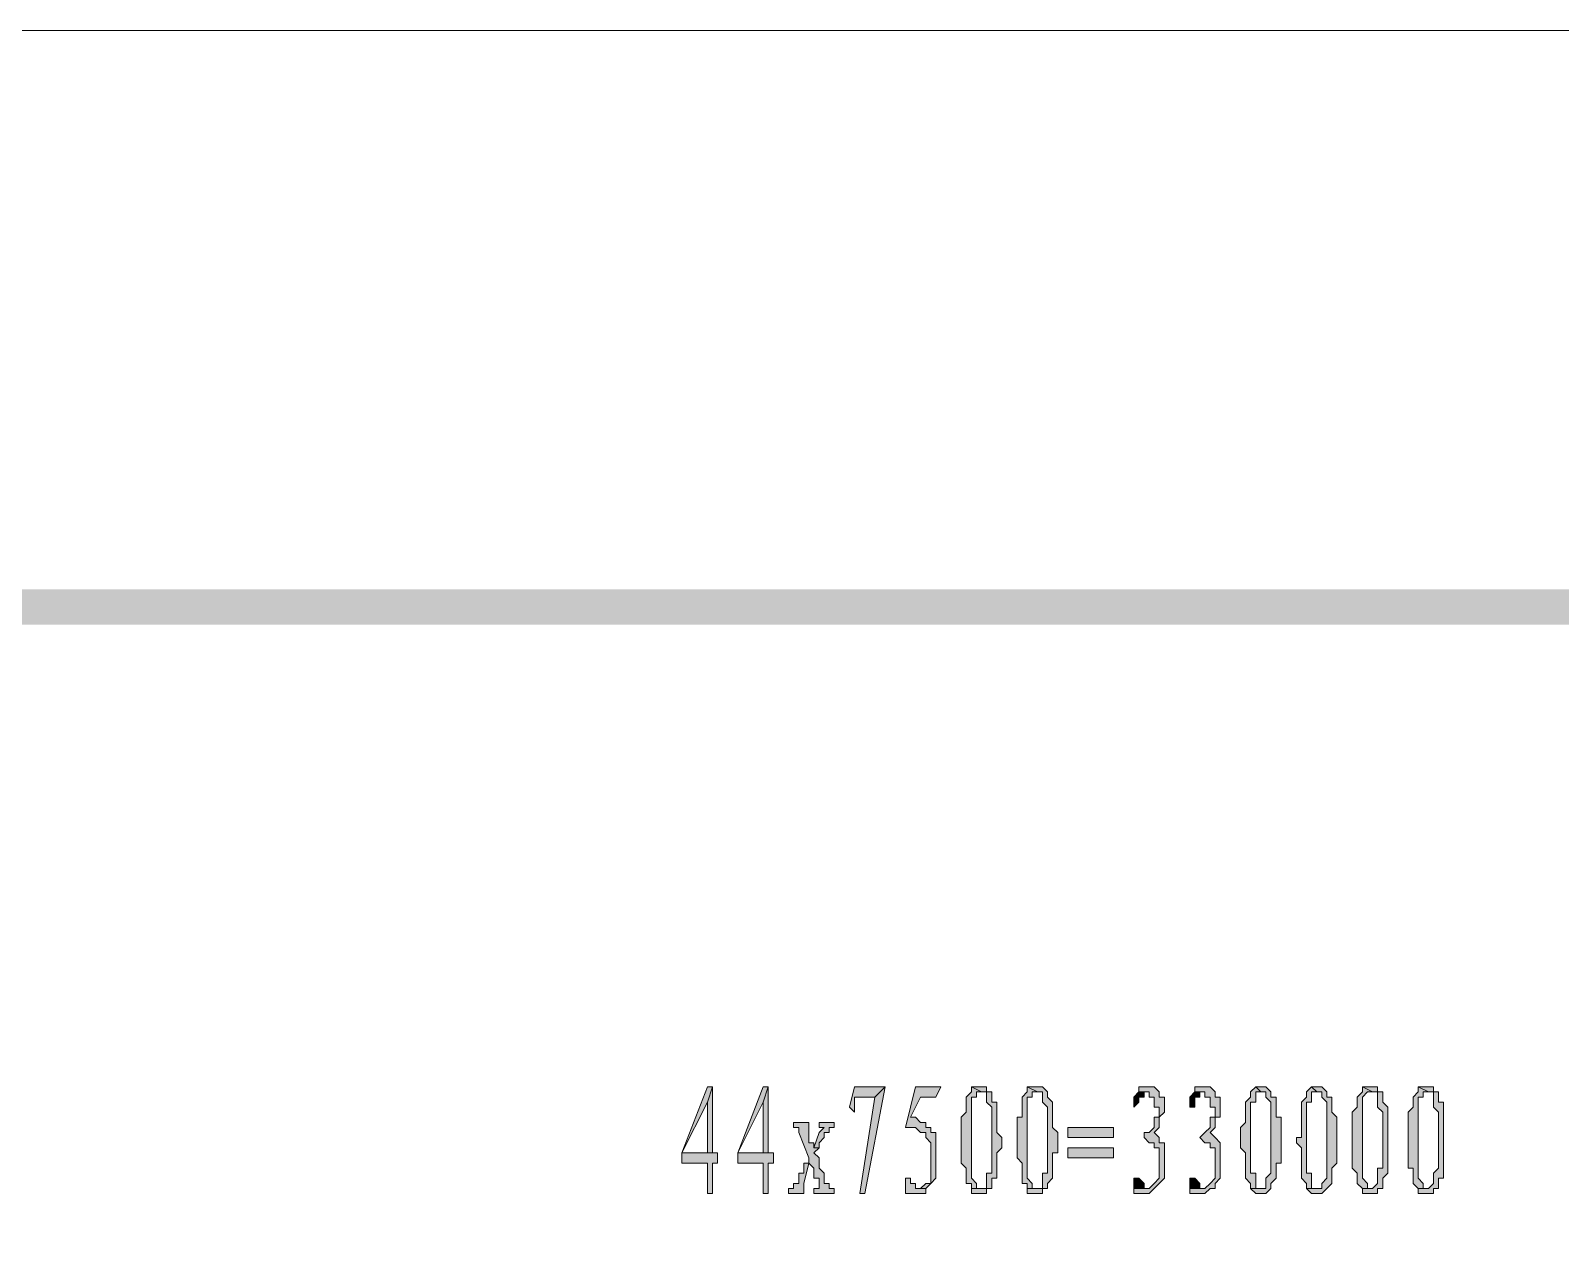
# Model space of a CAD drawing. Header units: millimetres. Extents: x 6 to 291, y 4 to 206.
# Drawn here: x 188.33 to 201.08, y 195.7 to 205.74 of the extents above; entities that cross this region are included whole.
import ezdxf

# ---------------------------------------------------------------- set-up
doc = ezdxf.new("R2010")
doc.units = ezdxf.units.MM
doc.layers.add('C00-00-00', color=7, linetype='Continuous')

msp = doc.modelspace()

# ---------------------------------------------------------------- hatches: boundary and pattern name
at = {"layer": 'C00-00-00'}
h = msp.add_hatch(color=256, dxfattribs=at)
h.dxf.hatch_style = 2
h.paths.add_polyline_path([(17.653, 201.083336), (17.907, 200.787002), (286.469659, 201.083336)])
h = msp.add_hatch(color=256, dxfattribs=at)
h.dxf.hatch_style = 2
h.paths.add_polyline_path([(17.907, 200.787002), (286.469659, 201.083336), (286.173327, 200.787002)])
h = msp.add_hatch(color=256, dxfattribs=at)
h.dxf.hatch_style = 2
h.paths.add_polyline_path([(194.013674, 196.934669), (193.971332, 196.80767), (193.971332, 196.384336), (193.759669, 196.384336), (194.013674, 196.384336)])
h = msp.add_hatch(color=256, dxfattribs=at)
h.dxf.hatch_style = 2
h.paths.add_polyline_path([(194.013674, 196.934669), (193.971341, 196.934669), (193.759674, 196.384336), (193.759674, 196.299669), (193.971341, 196.299669), (193.971341, 196.045669), (194.013674, 196.045669), (194.013674, 196.299669), (194.056008, 196.299669), (194.056008, 196.384336), (194.013674, 196.384336), (193.759674, 196.384336), (193.971341, 196.807669)])
h = msp.add_hatch(color=256, dxfattribs=at)
h.dxf.hatch_style = 2
h.paths.add_polyline_path([(194.479328, 196.934669), (194.436994, 196.934669), (194.225328, 196.384336), (194.225328, 196.299669), (194.436994, 196.299669), (194.436994, 196.045669), (194.479328, 196.045669), (194.479328, 196.299669), (194.521661, 196.299669), (194.521661, 196.384336), (194.479328, 196.384336), (194.225328, 196.384336), (194.436994, 196.807669)])
h = msp.add_hatch(color=256, dxfattribs=at)
h.dxf.hatch_style = 2
h.paths.add_polyline_path([(194.479328, 196.934669), (194.437001, 196.80767), (194.437001, 196.384336), (194.225338, 196.384336), (194.479328, 196.384336)])
h = msp.add_hatch(color=256, dxfattribs=at)
h.dxf.hatch_style = 2
h.paths.add_polyline_path([(195.452992, 196.934669), (195.198992, 196.934669), (195.156659, 196.765336), (195.198992, 196.723003), (195.198992, 196.765336), (195.198992, 196.807669), (195.198992, 196.850003), (195.368326, 196.850003)])
h = msp.add_hatch(color=256, dxfattribs=at)
h.dxf.hatch_style = 2
h.paths.add_polyline_path([(195.452992, 196.934669), (195.36834, 196.850003), (195.241329, 196.045669), (195.283671, 196.045669)])
h = msp.add_hatch(color=256, dxfattribs=at)
h.dxf.hatch_style = 2
h.paths.add_polyline_path([(195.918661, 196.934669), (195.706995, 196.934669), (195.622328, 196.596003), (195.706995, 196.596003), (195.749328, 196.553669), (195.791661, 196.553669), (195.791661, 196.511336), (195.833995, 196.469003), (195.833995, 196.426669), (195.833995, 196.215003), (195.833995, 196.172669), (195.833995, 196.130336), (195.791661, 196.130336), (195.749328, 196.088003), (195.706995, 196.088003), (195.791661, 196.088003), (195.833995, 196.130336), (195.876328, 196.172669), (195.876328, 196.215003), (195.876328, 196.469003), (195.876328, 196.511336), (195.876328, 196.553669), (195.833995, 196.553669), (195.833995, 196.596003), (195.791661, 196.596003), (195.791661, 196.638336), (195.749328, 196.638336), (195.706995, 196.680669), (195.664661, 196.680669), (195.749328, 196.850003), (195.876328, 196.850003)])
h = msp.add_hatch(color=256, dxfattribs=at)
h.dxf.hatch_style = 2
h.paths.add_polyline_path([(196.172667, 196.934669), (196.172667, 196.892336), (196.130334, 196.850003), (196.130334, 196.807669), (196.130334, 196.723003), (196.088001, 196.680669), (196.088001, 196.299669), (196.130334, 196.257336), (196.130334, 196.172669), (196.130334, 196.130336), (196.172667, 196.130336), (196.172667, 196.088003), (196.257334, 196.088003), (196.215001, 196.088003), (196.215001, 196.130336), (196.172667, 196.172669), (196.172667, 196.257336), (196.172667, 196.299669), (196.172667, 196.723003), (196.172667, 196.765336), (196.172667, 196.850003), (196.215001, 196.850003), (196.215001, 196.892336), (196.257334, 196.892336)])
h = msp.add_hatch(color=256, dxfattribs=at)
h.dxf.hatch_style = 2
h.paths.add_polyline_path([(196.257336, 196.934669), (196.215003, 196.934669), (196.172669, 196.934669), (196.257336, 196.892336), (196.299669, 196.892336), (196.299669, 196.850003), (196.299669, 196.807669), (196.342003, 196.765336), (196.342003, 196.511336), (196.342003, 196.469003), (196.342003, 196.215003), (196.299669, 196.215003), (196.299669, 196.172669), (196.299669, 196.130336), (196.299669, 196.088003), (196.257336, 196.088003), (196.172669, 196.088003), (196.172669, 196.045669), (196.215003, 196.045669), (196.257336, 196.045669), (196.299669, 196.045669), (196.299669, 196.088003), (196.342003, 196.088003), (196.342003, 196.130336), (196.342003, 196.172669), (196.384336, 196.172669), (196.384336, 196.215003), (196.384336, 196.257336), (196.384336, 196.384336), (196.426669, 196.426669), (196.426669, 196.511336), (196.384336, 196.553669), (196.384336, 196.723003), (196.384336, 196.765336), (196.384336, 196.807669), (196.342003, 196.807669), (196.342003, 196.850003), (196.342003, 196.892336), (196.299669, 196.892336), (196.299669, 196.934669)])
h = msp.add_hatch(color=256, dxfattribs=at)
h.dxf.hatch_style = 2
h.paths.add_polyline_path([(196.638337, 196.934669), (196.638337, 196.892336), (196.596003, 196.850003), (196.596003, 196.807669), (196.596003, 196.680669), (196.55367, 196.680669), (196.55367, 196.342003), (196.596003, 196.299669), (196.596003, 196.257336), (196.596003, 196.215003), (196.596003, 196.172669), (196.596003, 196.130336), (196.638337, 196.130336), (196.638337, 196.088003), (196.723003, 196.088003), (196.68067, 196.088003), (196.68067, 196.130336), (196.638337, 196.172669), (196.638337, 196.257336), (196.638337, 196.299669), (196.638337, 196.680669), (196.638337, 196.723003), (196.638337, 196.850003), (196.68067, 196.850003), (196.68067, 196.892336), (196.723003, 196.892336)])
h = msp.add_hatch(color=256, dxfattribs=at)
h.dxf.hatch_style = 2
h.paths.add_polyline_path([(196.723005, 196.934669), (196.680672, 196.934669), (196.638339, 196.934669), (196.723005, 196.892336), (196.765339, 196.892336), (196.765339, 196.850003), (196.765339, 196.807669), (196.807672, 196.765336), (196.807672, 196.511336), (196.807672, 196.469003), (196.807672, 196.215003), (196.765339, 196.215003), (196.765339, 196.130336), (196.765339, 196.088003), (196.723005, 196.088003), (196.638339, 196.088003), (196.638339, 196.045669), (196.680672, 196.045669), (196.723005, 196.045669), (196.765339, 196.045669), (196.765339, 196.088003), (196.807672, 196.088003), (196.807672, 196.130336), (196.850005, 196.172669), (196.850005, 196.215003), (196.850005, 196.257336), (196.850005, 196.384336), (196.892339, 196.384336), (196.892339, 196.553669), (196.850005, 196.596003), (196.850005, 196.723003), (196.850005, 196.765336), (196.850005, 196.807669), (196.807672, 196.850003), (196.807672, 196.892336), (196.765339, 196.934669)])
h = msp.add_hatch(color=256, dxfattribs=at)
h.dxf.hatch_style = 2
h.paths.add_polyline_path([(197.654328, 196.934669), (197.611994, 196.934669), (197.569661, 196.934669), (197.569661, 196.892336), (197.654328, 196.892336), (197.654328, 196.850003), (197.696661, 196.850003), (197.696661, 196.765336), (197.738994, 196.765336), (197.738994, 196.680669), (197.696661, 196.680669), (197.696661, 196.638336), (197.696661, 196.596003), (197.654328, 196.553669), (197.611994, 196.553669), (197.611994, 196.511336), (197.654328, 196.469003), (197.696661, 196.469003), (197.696661, 196.426669), (197.738994, 196.426669), (197.738994, 196.384336), (197.738994, 196.342003), (197.738994, 196.215003), (197.738994, 196.172669), (197.696661, 196.130336), (197.654328, 196.088003), (197.611994, 196.088003), (197.527328, 196.088003), (197.527328, 196.045669), (197.569661, 196.045669), (197.654328, 196.045669), (197.696661, 196.088003), (197.738994, 196.130336), (197.781328, 196.172669), (197.781328, 196.215003), (197.781328, 196.426669), (197.781328, 196.469003), (197.738994, 196.469003), (197.738994, 196.511336), (197.696661, 196.553669), (197.738994, 196.596003), (197.738994, 196.638336), (197.738994, 196.680669), (197.781328, 196.723003), (197.781328, 196.850003), (197.738994, 196.850003), (197.738994, 196.892336), (197.696661, 196.934669)])
h = msp.add_hatch(color=256, dxfattribs=at)
h.dxf.hatch_style = 2
h.paths.add_polyline_path([(198.119997, 196.934669), (198.077663, 196.934669), (198.03533, 196.934669), (198.03533, 196.892336), (198.119997, 196.892336), (198.119997, 196.850003), (198.16233, 196.850003), (198.16233, 196.765336), (198.204663, 196.765336), (198.204663, 196.680669), (198.16233, 196.680669), (198.16233, 196.638336), (198.16233, 196.596003), (198.119997, 196.553669), (198.077663, 196.511336), (198.119997, 196.469003), (198.16233, 196.469003), (198.16233, 196.426669), (198.204663, 196.426669), (198.204663, 196.384336), (198.204663, 196.215003), (198.204663, 196.172669), (198.16233, 196.130336), (198.119997, 196.088003), (198.077663, 196.088003), (197.992997, 196.088003), (197.992997, 196.045669), (198.03533, 196.045669), (198.119997, 196.045669), (198.16233, 196.088003), (198.204663, 196.088003), (198.204663, 196.130336), (198.246997, 196.172669), (198.246997, 196.215003), (198.246997, 196.426669), (198.246997, 196.469003), (198.204663, 196.511336), (198.16233, 196.553669), (198.204663, 196.596003), (198.204663, 196.638336), (198.204663, 196.680669), (198.246997, 196.680669), (198.246997, 196.850003), (198.204663, 196.850003), (198.204663, 196.892336), (198.16233, 196.934669)])
h = msp.add_hatch(color=256, dxfattribs=at)
h.dxf.hatch_style = 2
h.paths.add_polyline_path([(198.54334, 196.934669), (198.501006, 196.892336), (198.501006, 196.850003), (198.458673, 196.807669), (198.458673, 196.765336), (198.458673, 196.638336), (198.41634, 196.596003), (198.41634, 196.426669), (198.458673, 196.384336), (198.458673, 196.257336), (198.458673, 196.215003), (198.458673, 196.172669), (198.501006, 196.130336), (198.501006, 196.088003), (198.585673, 196.088003), (198.54334, 196.088003), (198.54334, 196.130336), (198.54334, 196.215003), (198.501006, 196.215003), (198.501006, 196.469003), (198.501006, 196.511336), (198.501006, 196.807669), (198.54334, 196.807669), (198.54334, 196.850003), (198.54334, 196.892336), (198.585673, 196.892336)])
h = msp.add_hatch(color=256, dxfattribs=at)
h.dxf.hatch_style = 2
h.paths.add_polyline_path([(198.585666, 196.934669), (198.543333, 196.934669), (198.585666, 196.892336), (198.627999, 196.892336), (198.627999, 196.850003), (198.670333, 196.807669), (198.670333, 196.723003), (198.670333, 196.680669), (198.670333, 196.511336), (198.670333, 196.469003), (198.670333, 196.342003), (198.670333, 196.299669), (198.670333, 196.215003), (198.627999, 196.172669), (198.627999, 196.130336), (198.627999, 196.088003), (198.585666, 196.088003), (198.500999, 196.088003), (198.543333, 196.045669), (198.627999, 196.045669), (198.670333, 196.088003), (198.670333, 196.130336), (198.712666, 196.172669), (198.712666, 196.215003), (198.712666, 196.299669), (198.754999, 196.299669), (198.754999, 196.680669), (198.712666, 196.680669), (198.712666, 196.765336), (198.712666, 196.807669), (198.712666, 196.850003), (198.670333, 196.850003), (198.670333, 196.892336), (198.627999, 196.934669)])
h = msp.add_hatch(color=256, dxfattribs=at)
h.dxf.hatch_style = 2
h.paths.add_polyline_path([(199.008993, 196.934669), (198.96666, 196.892336), (198.96666, 196.850003), (198.924326, 196.807669), (198.924326, 196.765336), (198.924326, 196.511336), (198.881993, 196.511336), (198.881993, 196.469003), (198.924326, 196.426669), (198.924326, 196.257336), (198.924326, 196.215003), (198.924326, 196.172669), (198.96666, 196.130336), (198.96666, 196.088003), (199.051326, 196.088003), (199.008993, 196.088003), (199.008993, 196.130336), (199.008993, 196.215003), (198.96666, 196.215003), (198.96666, 196.807669), (199.008993, 196.807669), (199.008993, 196.850003), (199.008993, 196.892336), (199.051326, 196.892336)])
h = msp.add_hatch(color=256, dxfattribs=at)
h.dxf.hatch_style = 2
h.paths.add_polyline_path([(199.051335, 196.934669), (199.009002, 196.934669), (199.051335, 196.892336), (199.093669, 196.892336), (199.093669, 196.850003), (199.136002, 196.807669), (199.136002, 196.723003), (199.136002, 196.511336), (199.136002, 196.469003), (199.136002, 196.299669), (199.136002, 196.257336), (199.136002, 196.172669), (199.093669, 196.130336), (199.093669, 196.088003), (199.051335, 196.088003), (198.966669, 196.088003), (199.009002, 196.045669), (199.093669, 196.045669), (199.136002, 196.088003), (199.178335, 196.130336), (199.178335, 196.172669), (199.178335, 196.215003), (199.178335, 196.257336), (199.220669, 196.299669), (199.220669, 196.680669), (199.178335, 196.723003), (199.178335, 196.765336), (199.178335, 196.807669), (199.178335, 196.850003), (199.136002, 196.850003), (199.136002, 196.892336), (199.093669, 196.934669)])
h = msp.add_hatch(color=256, dxfattribs=at)
h.dxf.hatch_style = 2
h.paths.add_polyline_path([(199.432336, 196.934669), (199.432336, 196.892336), (199.390003, 196.850003), (199.390003, 196.807669), (199.390003, 196.765336), (199.347669, 196.723003), (199.347669, 196.257336), (199.390003, 196.215003), (199.390003, 196.172669), (199.390003, 196.130336), (199.432336, 196.088003), (199.517003, 196.088003), (199.474669, 196.088003), (199.474669, 196.130336), (199.432336, 196.172669), (199.432336, 196.215003), (199.432336, 196.257336), (199.432336, 196.765336), (199.432336, 196.807669), (199.432336, 196.850003), (199.474669, 196.892336), (199.517003, 196.892336)])
h = msp.add_hatch(color=256, dxfattribs=at)
h.dxf.hatch_style = 2
h.paths.add_polyline_path([(199.517004, 196.934669), (199.474671, 196.934669), (199.432338, 196.934669), (199.517004, 196.892336), (199.559338, 196.892336), (199.559338, 196.850003), (199.559338, 196.765336), (199.601671, 196.723003), (199.601671, 196.511336), (199.601671, 196.469003), (199.601671, 196.257336), (199.559338, 196.257336), (199.559338, 196.172669), (199.559338, 196.130336), (199.517004, 196.088003), (199.432338, 196.088003), (199.432338, 196.045669), (199.474671, 196.045669), (199.517004, 196.045669), (199.559338, 196.045669), (199.559338, 196.088003), (199.601671, 196.088003), (199.601671, 196.130336), (199.601671, 196.172669), (199.644004, 196.215003), (199.644004, 196.257336), (199.644004, 196.299669), (199.644004, 196.680669), (199.644004, 196.723003), (199.644004, 196.765336), (199.601671, 196.807669), (199.601671, 196.850003), (199.601671, 196.892336), (199.559338, 196.892336), (199.559338, 196.934669)])
h = msp.add_hatch(color=256, dxfattribs=at)
h.dxf.hatch_style = 2
h.paths.add_polyline_path([(199.898005, 196.934669), (199.898005, 196.892336), (199.855672, 196.850003), (199.855672, 196.807669), (199.855672, 196.765336), (199.813339, 196.723003), (199.813339, 196.257336), (199.855672, 196.257336), (199.855672, 196.172669), (199.855672, 196.130336), (199.898005, 196.088003), (199.982672, 196.088003), (199.940339, 196.088003), (199.940339, 196.130336), (199.898005, 196.172669), (199.898005, 196.215003), (199.898005, 196.257336), (199.898005, 196.765336), (199.898005, 196.850003), (199.940339, 196.850003), (199.940339, 196.892336), (199.982672, 196.892336)])
h = msp.add_hatch(color=256, dxfattribs=at)
h.dxf.hatch_style = 2
h.paths.add_polyline_path([(199.982674, 196.934669), (199.94034, 196.934669), (199.898007, 196.934669), (199.982674, 196.892336), (200.025007, 196.892336), (200.025007, 196.850003), (200.025007, 196.765336), (200.06734, 196.723003), (200.06734, 196.511336), (200.06734, 196.469003), (200.06734, 196.257336), (200.025007, 196.215003), (200.025007, 196.172669), (200.025007, 196.130336), (199.982674, 196.088003), (199.898007, 196.088003), (199.898007, 196.045669), (199.94034, 196.045669), (199.982674, 196.045669), (200.025007, 196.045669), (200.025007, 196.088003), (200.06734, 196.088003), (200.06734, 196.130336), (200.06734, 196.172669), (200.109674, 196.172669), (200.109674, 196.257336), (200.109674, 196.723003), (200.109674, 196.807669), (200.06734, 196.807669), (200.06734, 196.850003), (200.06734, 196.892336), (200.025007, 196.892336), (200.025007, 196.934669)])
h = msp.add_hatch(color=256, dxfattribs=at)
h.dxf.hatch_style = 2
h.paths.add_polyline_path([(197.569659, 196.892336), (197.527326, 196.850003), (197.527326, 196.80767), (197.527326, 196.765336), (197.569659, 196.80767), (197.569659, 196.850003), (197.611992, 196.850003), (197.611992, 196.892336), (197.654326, 196.892336)])
h = msp.add_hatch(color=256, dxfattribs=at)
h.dxf.hatch_style = 2
h.paths.add_polyline_path([(198.035328, 196.892336), (197.992995, 196.850003), (197.992995, 196.765336), (198.035328, 196.765336), (198.035328, 196.80767), (198.035328, 196.850003), (198.077661, 196.850003), (198.077661, 196.892336), (198.119995, 196.892336)])
h = msp.add_hatch(color=256, dxfattribs=at)
h.dxf.hatch_style = 2
h.paths.add_polyline_path([(194.818002, 196.638336), (194.691002, 196.638336), (194.691002, 196.596002), (194.733335, 196.596002), (194.733335, 196.553669), (194.818002, 196.342002), (194.818002, 196.299669), (194.775669, 196.299669), (194.818002, 196.299669), (194.860335, 196.257336), (194.860335, 196.215002), (194.860335, 196.172669), (194.902669, 196.172669), (194.902669, 196.088002), (194.860335, 196.088002), (194.860335, 196.045669), (195.029669, 196.045669), (195.029669, 196.088002), (194.987335, 196.088002), (194.987335, 196.130336), (194.945002, 196.130336), (194.945002, 196.172669), (194.945002, 196.215002), (194.902669, 196.257336), (194.902669, 196.299669), (194.902669, 196.342002), (194.860335, 196.384336), (194.902669, 196.426669), (194.860335, 196.426669), (194.860335, 196.469002), (194.818002, 196.469002), (194.818002, 196.511336), (194.818002, 196.553669), (194.818002, 196.596002)])
h = msp.add_hatch(color=256, dxfattribs=at)
h.dxf.hatch_style = 2
h.paths.add_polyline_path([(195.029665, 196.638336), (194.902665, 196.638336), (194.902665, 196.596002), (194.944999, 196.596002), (194.902665, 196.553669), (194.860332, 196.426669), (194.902665, 196.426669), (194.902665, 196.469002), (194.944999, 196.511336), (194.944999, 196.553669), (194.987332, 196.553669), (194.987332, 196.596002), (195.029665, 196.596002)])
h = msp.add_hatch(color=256, dxfattribs=at)
h.dxf.hatch_style = 2
h.paths.add_polyline_path([(197.357996, 196.511336), (197.357996, 196.596002), (196.976995, 196.596002), (196.976995, 196.511336)])
h = msp.add_hatch(color=256, dxfattribs=at)
h.dxf.hatch_style = 2
h.paths.add_polyline_path([(197.357996, 196.342002), (197.357996, 196.426669), (196.976995, 196.426669), (196.976995, 196.342002)])
h = msp.add_hatch(color=256, dxfattribs=at)
h.dxf.hatch_style = 2
h.paths.add_polyline_path([(194.77566, 196.299669), (194.77566, 196.257336), (194.77566, 196.215002), (194.733326, 196.215002), (194.733326, 196.172669), (194.733326, 196.130336), (194.690993, 196.130336), (194.690993, 196.088002), (194.64866, 196.088002), (194.64866, 196.045669), (194.77566, 196.045669), (194.77566, 196.088002), (194.77566, 196.130336), (194.817993, 196.299669)])
h = msp.add_hatch(color=256, dxfattribs=at)
h.dxf.hatch_style = 2
h.paths.add_polyline_path([(195.664672, 196.172669), (195.622339, 196.172669), (195.622339, 196.130336), (195.622339, 196.088002), (195.622339, 196.045669), (195.664672, 196.045669), (195.749339, 196.045669), (195.791672, 196.045669), (195.791672, 196.088002), (195.707005, 196.088002), (195.707005, 196.130336), (195.664672, 196.130336)])
h = msp.add_hatch(color=256, dxfattribs=at)
h.dxf.hatch_style = 2
h.paths.add_polyline_path([(197.527333, 196.172669), (197.527333, 196.088002), (197.611999, 196.088002), (197.611999, 196.130336), (197.569666, 196.172669)])
h = msp.add_hatch(color=256, dxfattribs=at)
h.dxf.hatch_style = 2
h.paths.add_polyline_path([(198.035328, 196.172669), (197.992995, 196.172669), (197.992995, 196.088002), (198.077661, 196.088002), (198.077661, 196.130336)])

# ---------------------------------------------------------------- linework, layer by layer
at = {"layer": 'C00-00-00', "lineweight": 15}
msp.add_lwpolyline([(291.126319, 205.740002), (5.799667, 205.740002), (5.799667, 3.979343), (291.126319, 3.979343)], dxfattribs=at)
at = {"layer": 'C00-00-00', "lineweight": 13}
for points in [[(194.013674, 196.934669), (193.971332, 196.80767), (193.971332, 196.384336), (193.759669, 196.384336), (194.013674, 196.384336)], [(194.013674, 196.934669), (193.971341, 196.934669), (193.759674, 196.384336), (193.759674, 196.299669), (193.971341, 196.299669), (193.971341, 196.045669), (194.013674, 196.045669), (194.013674, 196.299669), (194.056008, 196.299669), (194.056008, 196.384336), (194.013674, 196.384336), (193.759674, 196.384336), (193.971341, 196.807669)], [(194.479328, 196.934669), (194.436994, 196.934669), (194.225328, 196.384336), (194.225328, 196.299669), (194.436994, 196.299669), (194.436994, 196.045669), (194.479328, 196.045669), (194.479328, 196.299669), (194.521661, 196.299669), (194.521661, 196.384336), (194.479328, 196.384336), (194.225328, 196.384336), (194.436994, 196.807669)], [(194.479328, 196.934669), (194.437001, 196.80767), (194.437001, 196.384336), (194.225338, 196.384336), (194.479328, 196.384336)], [(195.452992, 196.934669), (195.198992, 196.934669), (195.156659, 196.765336), (195.198992, 196.723003), (195.198992, 196.765336), (195.198992, 196.807669), (195.198992, 196.850003), (195.368326, 196.850003)], [(195.452992, 196.934669), (195.36834, 196.850003), (195.241329, 196.045669), (195.283671, 196.045669)], [(195.918661, 196.934669), (195.706995, 196.934669), (195.622328, 196.596003), (195.706995, 196.596003), (195.749328, 196.553669), (195.791661, 196.553669), (195.791661, 196.511336), (195.833995, 196.469003), (195.833995, 196.426669), (195.833995, 196.215003), (195.833995, 196.172669), (195.833995, 196.130336), (195.791661, 196.130336), (195.749328, 196.088003), (195.706995, 196.088003), (195.791661, 196.088003), (195.833995, 196.130336), (195.876328, 196.172669), (195.876328, 196.215003), (195.876328, 196.469003), (195.876328, 196.511336), (195.876328, 196.553669), (195.833995, 196.553669), (195.833995, 196.596003), (195.791661, 196.596003), (195.791661, 196.638336), (195.749328, 196.638336), (195.706995, 196.680669), (195.664661, 196.680669), (195.749328, 196.850003), (195.876328, 196.850003)], [(196.172667, 196.934669), (196.172667, 196.892336), (196.130334, 196.850003), (196.130334, 196.807669), (196.130334, 196.723003), (196.088001, 196.680669), (196.088001, 196.299669), (196.130334, 196.257336), (196.130334, 196.172669), (196.130334, 196.130336), (196.172667, 196.130336), (196.172667, 196.088003), (196.257334, 196.088003), (196.215001, 196.088003), (196.215001, 196.130336), (196.172667, 196.172669), (196.172667, 196.257336), (196.172667, 196.299669), (196.172667, 196.723003), (196.172667, 196.765336), (196.172667, 196.850003), (196.215001, 196.850003), (196.215001, 196.892336), (196.257334, 196.892336)], [(196.257336, 196.934669), (196.215003, 196.934669), (196.172669, 196.934669), (196.257336, 196.892336), (196.299669, 196.892336), (196.299669, 196.850003), (196.299669, 196.807669), (196.342003, 196.765336), (196.342003, 196.511336), (196.342003, 196.469003), (196.342003, 196.215003), (196.299669, 196.215003), (196.299669, 196.172669), (196.299669, 196.130336), (196.299669, 196.088003), (196.257336, 196.088003), (196.172669, 196.088003), (196.172669, 196.045669), (196.215003, 196.045669), (196.257336, 196.045669), (196.299669, 196.045669), (196.299669, 196.088003), (196.342003, 196.088003), (196.342003, 196.130336), (196.342003, 196.172669), (196.384336, 196.172669), (196.384336, 196.215003), (196.384336, 196.257336), (196.384336, 196.384336), (196.426669, 196.426669), (196.426669, 196.511336), (196.384336, 196.553669), (196.384336, 196.723003), (196.384336, 196.765336), (196.384336, 196.807669), (196.342003, 196.807669), (196.342003, 196.850003), (196.342003, 196.892336), (196.299669, 196.892336), (196.299669, 196.934669)], [(196.638337, 196.934669), (196.638337, 196.892336), (196.596003, 196.850003), (196.596003, 196.807669), (196.596003, 196.680669), (196.55367, 196.680669), (196.55367, 196.342003), (196.596003, 196.299669), (196.596003, 196.257336), (196.596003, 196.215003), (196.596003, 196.172669), (196.596003, 196.130336), (196.638337, 196.130336), (196.638337, 196.088003), (196.723003, 196.088003), (196.68067, 196.088003), (196.68067, 196.130336), (196.638337, 196.172669), (196.638337, 196.257336), (196.638337, 196.299669), (196.638337, 196.680669), (196.638337, 196.723003), (196.638337, 196.850003), (196.68067, 196.850003), (196.68067, 196.892336), (196.723003, 196.892336)], [(196.723005, 196.934669), (196.680672, 196.934669), (196.638339, 196.934669), (196.723005, 196.892336), (196.765339, 196.892336), (196.765339, 196.850003), (196.765339, 196.807669), (196.807672, 196.765336), (196.807672, 196.511336), (196.807672, 196.469003), (196.807672, 196.215003), (196.765339, 196.215003), (196.765339, 196.130336), (196.765339, 196.088003), (196.723005, 196.088003), (196.638339, 196.088003), (196.638339, 196.045669), (196.680672, 196.045669), (196.723005, 196.045669), (196.765339, 196.045669), (196.765339, 196.088003), (196.807672, 196.088003), (196.807672, 196.130336), (196.850005, 196.172669), (196.850005, 196.215003), (196.850005, 196.257336), (196.850005, 196.384336), (196.892339, 196.384336), (196.892339, 196.553669), (196.850005, 196.596003), (196.850005, 196.723003), (196.850005, 196.765336), (196.850005, 196.807669), (196.807672, 196.850003), (196.807672, 196.892336), (196.765339, 196.934669)], [(197.654328, 196.934669), (197.611994, 196.934669), (197.569661, 196.934669), (197.569661, 196.892336), (197.654328, 196.892336), (197.654328, 196.850003), (197.696661, 196.850003), (197.696661, 196.765336), (197.738994, 196.765336), (197.738994, 196.680669), (197.696661, 196.680669), (197.696661, 196.638336), (197.696661, 196.596003), (197.654328, 196.553669), (197.611994, 196.553669), (197.611994, 196.511336), (197.654328, 196.469003), (197.696661, 196.469003), (197.696661, 196.426669), (197.738994, 196.426669), (197.738994, 196.384336), (197.738994, 196.342003), (197.738994, 196.215003), (197.738994, 196.172669), (197.696661, 196.130336), (197.654328, 196.088003), (197.611994, 196.088003), (197.527328, 196.088003), (197.527328, 196.045669), (197.569661, 196.045669), (197.654328, 196.045669), (197.696661, 196.088003), (197.738994, 196.130336), (197.781328, 196.172669), (197.781328, 196.215003), (197.781328, 196.426669), (197.781328, 196.469003), (197.738994, 196.469003), (197.738994, 196.511336), (197.696661, 196.553669), (197.738994, 196.596003), (197.738994, 196.638336), (197.738994, 196.680669), (197.781328, 196.723003), (197.781328, 196.850003), (197.738994, 196.850003), (197.738994, 196.892336), (197.696661, 196.934669)], [(198.119997, 196.934669), (198.077663, 196.934669), (198.03533, 196.934669), (198.03533, 196.892336), (198.119997, 196.892336), (198.119997, 196.850003), (198.16233, 196.850003), (198.16233, 196.765336), (198.204663, 196.765336), (198.204663, 196.680669), (198.16233, 196.680669), (198.16233, 196.638336), (198.16233, 196.596003), (198.119997, 196.553669), (198.077663, 196.511336), (198.119997, 196.469003), (198.16233, 196.469003), (198.16233, 196.426669), (198.204663, 196.426669), (198.204663, 196.384336), (198.204663, 196.215003), (198.204663, 196.172669), (198.16233, 196.130336), (198.119997, 196.088003), (198.077663, 196.088003), (197.992997, 196.088003), (197.992997, 196.045669), (198.03533, 196.045669), (198.119997, 196.045669), (198.16233, 196.088003), (198.204663, 196.088003), (198.204663, 196.130336), (198.246997, 196.172669), (198.246997, 196.215003), (198.246997, 196.426669), (198.246997, 196.469003), (198.204663, 196.511336), (198.16233, 196.553669), (198.204663, 196.596003), (198.204663, 196.638336), (198.204663, 196.680669), (198.246997, 196.680669), (198.246997, 196.850003), (198.204663, 196.850003), (198.204663, 196.892336), (198.16233, 196.934669)], [(198.54334, 196.934669), (198.501006, 196.892336), (198.501006, 196.850003), (198.458673, 196.807669), (198.458673, 196.765336), (198.458673, 196.638336), (198.41634, 196.596003), (198.41634, 196.426669), (198.458673, 196.384336), (198.458673, 196.257336), (198.458673, 196.215003), (198.458673, 196.172669), (198.501006, 196.130336), (198.501006, 196.088003), (198.585673, 196.088003), (198.54334, 196.088003), (198.54334, 196.130336), (198.54334, 196.215003), (198.501006, 196.215003), (198.501006, 196.469003), (198.501006, 196.511336), (198.501006, 196.807669), (198.54334, 196.807669), (198.54334, 196.850003), (198.54334, 196.892336), (198.585673, 196.892336)], [(198.585666, 196.934669), (198.543333, 196.934669), (198.585666, 196.892336), (198.627999, 196.892336), (198.627999, 196.850003), (198.670333, 196.807669), (198.670333, 196.723003), (198.670333, 196.680669), (198.670333, 196.511336), (198.670333, 196.469003), (198.670333, 196.342003), (198.670333, 196.299669), (198.670333, 196.215003), (198.627999, 196.172669), (198.627999, 196.130336), (198.627999, 196.088003), (198.585666, 196.088003), (198.500999, 196.088003), (198.543333, 196.045669), (198.627999, 196.045669), (198.670333, 196.088003), (198.670333, 196.130336), (198.712666, 196.172669), (198.712666, 196.215003), (198.712666, 196.299669), (198.754999, 196.299669), (198.754999, 196.680669), (198.712666, 196.680669), (198.712666, 196.765336), (198.712666, 196.807669), (198.712666, 196.850003), (198.670333, 196.850003), (198.670333, 196.892336), (198.627999, 196.934669)], [(199.008993, 196.934669), (198.96666, 196.892336), (198.96666, 196.850003), (198.924326, 196.807669), (198.924326, 196.765336), (198.924326, 196.511336), (198.881993, 196.511336), (198.881993, 196.469003), (198.924326, 196.426669), (198.924326, 196.257336), (198.924326, 196.215003), (198.924326, 196.172669), (198.96666, 196.130336), (198.96666, 196.088003), (199.051326, 196.088003), (199.008993, 196.088003), (199.008993, 196.130336), (199.008993, 196.215003), (198.96666, 196.215003), (198.96666, 196.807669), (199.008993, 196.807669), (199.008993, 196.850003), (199.008993, 196.892336), (199.051326, 196.892336)], [(199.051335, 196.934669), (199.009002, 196.934669), (199.051335, 196.892336), (199.093669, 196.892336), (199.093669, 196.850003), (199.136002, 196.807669), (199.136002, 196.723003), (199.136002, 196.511336), (199.136002, 196.469003), (199.136002, 196.299669), (199.136002, 196.257336), (199.136002, 196.172669), (199.093669, 196.130336), (199.093669, 196.088003), (199.051335, 196.088003), (198.966669, 196.088003), (199.009002, 196.045669), (199.093669, 196.045669), (199.136002, 196.088003), (199.178335, 196.130336), (199.178335, 196.172669), (199.178335, 196.215003), (199.178335, 196.257336), (199.220669, 196.299669), (199.220669, 196.680669), (199.178335, 196.723003), (199.178335, 196.765336), (199.178335, 196.807669), (199.178335, 196.850003), (199.136002, 196.850003), (199.136002, 196.892336), (199.093669, 196.934669)], [(199.432336, 196.934669), (199.432336, 196.892336), (199.390003, 196.850003), (199.390003, 196.807669), (199.390003, 196.765336), (199.347669, 196.723003), (199.347669, 196.257336), (199.390003, 196.215003), (199.390003, 196.172669), (199.390003, 196.130336), (199.432336, 196.088003), (199.517003, 196.088003), (199.474669, 196.088003), (199.474669, 196.130336), (199.432336, 196.172669), (199.432336, 196.215003), (199.432336, 196.257336), (199.432336, 196.765336), (199.432336, 196.807669), (199.432336, 196.850003), (199.474669, 196.892336), (199.517003, 196.892336)], [(199.517004, 196.934669), (199.474671, 196.934669), (199.432338, 196.934669), (199.517004, 196.892336), (199.559338, 196.892336), (199.559338, 196.850003), (199.559338, 196.765336), (199.601671, 196.723003), (199.601671, 196.511336), (199.601671, 196.469003), (199.601671, 196.257336), (199.559338, 196.257336), (199.559338, 196.172669), (199.559338, 196.130336), (199.517004, 196.088003), (199.432338, 196.088003), (199.432338, 196.045669), (199.474671, 196.045669), (199.517004, 196.045669), (199.559338, 196.045669), (199.559338, 196.088003), (199.601671, 196.088003), (199.601671, 196.130336), (199.601671, 196.172669), (199.644004, 196.215003), (199.644004, 196.257336), (199.644004, 196.299669), (199.644004, 196.680669), (199.644004, 196.723003), (199.644004, 196.765336), (199.601671, 196.807669), (199.601671, 196.850003), (199.601671, 196.892336), (199.559338, 196.892336), (199.559338, 196.934669)], [(199.898005, 196.934669), (199.898005, 196.892336), (199.855672, 196.850003), (199.855672, 196.807669), (199.855672, 196.765336), (199.813339, 196.723003), (199.813339, 196.257336), (199.855672, 196.257336), (199.855672, 196.172669), (199.855672, 196.130336), (199.898005, 196.088003), (199.982672, 196.088003), (199.940339, 196.088003), (199.940339, 196.130336), (199.898005, 196.172669), (199.898005, 196.215003), (199.898005, 196.257336), (199.898005, 196.765336), (199.898005, 196.850003), (199.940339, 196.850003), (199.940339, 196.892336), (199.982672, 196.892336)], [(199.982674, 196.934669), (199.94034, 196.934669), (199.898007, 196.934669), (199.982674, 196.892336), (200.025007, 196.892336), (200.025007, 196.850003), (200.025007, 196.765336), (200.06734, 196.723003), (200.06734, 196.511336), (200.06734, 196.469003), (200.06734, 196.257336), (200.025007, 196.215003), (200.025007, 196.172669), (200.025007, 196.130336), (199.982674, 196.088003), (199.898007, 196.088003), (199.898007, 196.045669), (199.94034, 196.045669), (199.982674, 196.045669), (200.025007, 196.045669), (200.025007, 196.088003), (200.06734, 196.088003), (200.06734, 196.130336), (200.06734, 196.172669), (200.109674, 196.172669), (200.109674, 196.257336), (200.109674, 196.723003), (200.109674, 196.807669), (200.06734, 196.807669), (200.06734, 196.850003), (200.06734, 196.892336), (200.025007, 196.892336), (200.025007, 196.934669)], [(197.569659, 196.892336), (197.527326, 196.850003), (197.527326, 196.80767), (197.527326, 196.765336), (197.569659, 196.80767), (197.569659, 196.850003), (197.611992, 196.850003), (197.611992, 196.892336), (197.654326, 196.892336)], [(198.035328, 196.892336), (197.992995, 196.850003), (197.992995, 196.765336), (198.035328, 196.765336), (198.035328, 196.80767), (198.035328, 196.850003), (198.077661, 196.850003), (198.077661, 196.892336), (198.119995, 196.892336)], [(194.818002, 196.638336), (194.691002, 196.638336), (194.691002, 196.596002), (194.733335, 196.596002), (194.733335, 196.553669), (194.818002, 196.342002), (194.818002, 196.299669), (194.775669, 196.299669), (194.818002, 196.299669), (194.860335, 196.257336), (194.860335, 196.215002), (194.860335, 196.172669), (194.902669, 196.172669), (194.902669, 196.088002), (194.860335, 196.088002), (194.860335, 196.045669), (195.029669, 196.045669), (195.029669, 196.088002), (194.987335, 196.088002), (194.987335, 196.130336), (194.945002, 196.130336), (194.945002, 196.172669), (194.945002, 196.215002), (194.902669, 196.257336), (194.902669, 196.299669), (194.902669, 196.342002), (194.860335, 196.384336), (194.902669, 196.426669), (194.860335, 196.426669), (194.860335, 196.469002), (194.818002, 196.469002), (194.818002, 196.511336), (194.818002, 196.553669), (194.818002, 196.596002)], [(195.029665, 196.638336), (194.902665, 196.638336), (194.902665, 196.596002), (194.944999, 196.596002), (194.902665, 196.553669), (194.860332, 196.426669), (194.902665, 196.426669), (194.902665, 196.469002), (194.944999, 196.511336), (194.944999, 196.553669), (194.987332, 196.553669), (194.987332, 196.596002), (195.029665, 196.596002)], [(197.357996, 196.511336), (197.357996, 196.596002), (196.976995, 196.596002), (196.976995, 196.511336)], [(197.357996, 196.342002), (197.357996, 196.426669), (196.976995, 196.426669), (196.976995, 196.342002)], [(194.77566, 196.299669), (194.77566, 196.257336), (194.77566, 196.215002), (194.733326, 196.215002), (194.733326, 196.172669), (194.733326, 196.130336), (194.690993, 196.130336), (194.690993, 196.088002), (194.64866, 196.088002), (194.64866, 196.045669), (194.77566, 196.045669), (194.77566, 196.088002), (194.77566, 196.130336), (194.817993, 196.299669)], [(195.664672, 196.172669), (195.622339, 196.172669), (195.622339, 196.130336), (195.622339, 196.088002), (195.622339, 196.045669), (195.664672, 196.045669), (195.749339, 196.045669), (195.791672, 196.045669), (195.791672, 196.088002), (195.707005, 196.088002), (195.707005, 196.130336), (195.664672, 196.130336)], [(197.527333, 196.172669), (197.527333, 196.088002), (197.611999, 196.088002), (197.611999, 196.130336), (197.569666, 196.172669)], [(198.035328, 196.172669), (197.992995, 196.172669), (197.992995, 196.088002), (198.077661, 196.088002), (198.077661, 196.130336)]]:
    msp.add_lwpolyline(points, close=True, dxfattribs=at)

doc.saveas('drawing.dxf')
